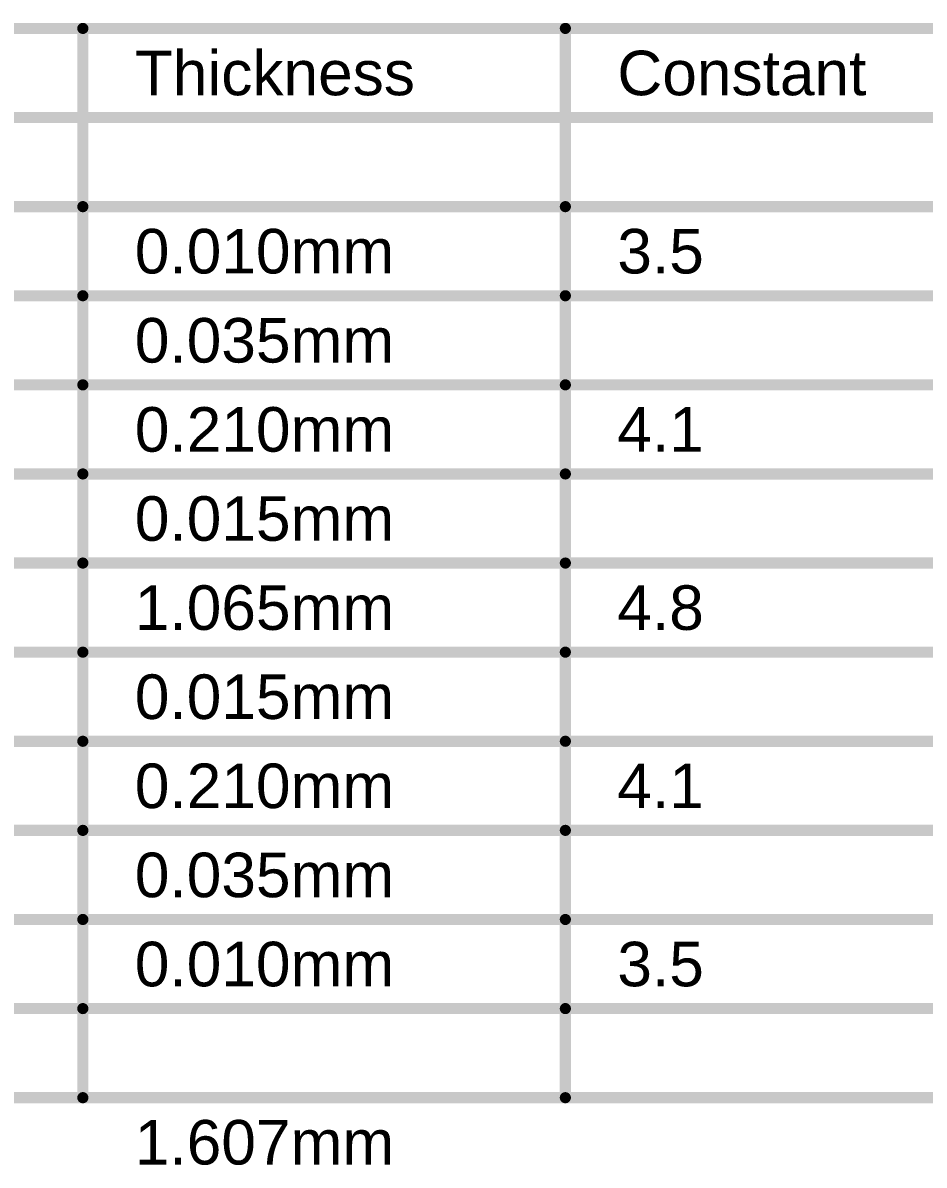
# Model space of a CAD drawing. Header units: inches. Extents: x -18 to 202, y -11 to 119.
# Drawn here: x 139.71 to 170.54, y 16.18 to 55.26 of the extents above; entities that cross this region are included whole.
import ezdxf

# ---------------------------------------------------------------- set-up
doc = ezdxf.new("R2010")
doc.units = ezdxf.units.IN
doc.layers.add('Fabrication', color=76, linetype='Continuous')
doc.styles.add('Arial', font='', dxfattribs={"height": 0.2})
doc.styles.get('Arial').set_extended_font_data('Arial')

msp = doc.modelspace()

# ---------------------------------------------------------------- linework, layer by layer
at = {"layer": 'Fabrication', "const_width": 0.381}
for points in [[(85.892, 55.067), (201.178, 55.067)], [(141.757, 18.491), (141.757, 55.067)], [(158.263, 18.491), (158.263, 55.067)], [(85.892, 52.019), (201.178, 52.019)], [(119.919, 48.971), (141.757, 48.971)], [(141.757, 48.971), (158.263, 48.971)], [(158.263, 48.971), (172.738, 48.971)], [(119.919, 45.923), (141.757, 45.923)], [(141.757, 45.923), (158.263, 45.923)], [(158.263, 45.923), (172.738, 45.923)], [(119.919, 42.875), (141.757, 42.875)], [(141.757, 42.875), (158.263, 42.875)], [(158.263, 42.875), (172.738, 42.875)], [(119.919, 39.827), (141.757, 39.827)], [(141.757, 39.827), (158.263, 39.827)], [(158.263, 39.827), (172.738, 39.827)], [(119.919, 36.779), (141.757, 36.779)], [(141.757, 36.779), (158.263, 36.779)], [(158.263, 36.779), (172.738, 36.779)], [(119.919, 33.731), (141.757, 33.731)], [(141.757, 33.731), (158.263, 33.731)], [(158.263, 33.731), (172.738, 33.731)], [(119.919, 30.683), (141.757, 30.683)], [(141.757, 30.683), (158.263, 30.683)], [(158.263, 30.683), (172.738, 30.683)], [(119.919, 27.635), (141.757, 27.635)], [(141.757, 27.635), (158.263, 27.635)], [(158.263, 27.635), (172.738, 27.635)], [(119.919, 24.587), (141.757, 24.587)], [(141.757, 24.587), (158.263, 24.587)], [(158.263, 24.587), (172.738, 24.587)], [(119.919, 21.539), (141.757, 21.539)], [(141.757, 21.539), (158.263, 21.539)], [(158.263, 21.539), (172.738, 21.539)], [(119.919, 18.491), (141.757, 18.491)], [(141.757, 18.491), (158.263, 18.491)], [(158.263, 18.491), (172.738, 18.491)]]:
    msp.add_lwpolyline(points, dxfattribs=at)
at = {"layer": 'Fabrication', "const_width": 0.191}
for points in [[(141.662, 55.067, 1), (141.853, 55.067, 1)], [(158.168, 55.067, 1), (158.358, 55.067, 1)], [(141.662, 48.971, 1), (141.853, 48.971, 1)], [(141.662, 48.971, 1), (141.853, 48.971, 1)], [(158.168, 48.971, 1), (158.358, 48.971, 1)], [(158.168, 48.971, 1), (158.358, 48.971, 1)], [(141.662, 45.923, 1), (141.853, 45.923, 1)], [(141.662, 45.923, 1), (141.853, 45.923, 1)], [(158.168, 45.923, 1), (158.358, 45.923, 1)], [(158.168, 45.923, 1), (158.358, 45.923, 1)], [(141.662, 42.875, 1), (141.853, 42.875, 1)], [(141.662, 42.875, 1), (141.853, 42.875, 1)], [(158.168, 42.875, 1), (158.358, 42.875, 1)], [(158.168, 42.875, 1), (158.358, 42.875, 1)], [(141.662, 39.827, 1), (141.853, 39.827, 1)], [(141.662, 39.827, 1), (141.853, 39.827, 1)], [(158.168, 39.827, 1), (158.358, 39.827, 1)], [(158.168, 39.827, 1), (158.358, 39.827, 1)], [(141.662, 36.779, 1), (141.853, 36.779, 1)], [(141.662, 36.779, 1), (141.853, 36.779, 1)], [(158.168, 36.779, 1), (158.358, 36.779, 1)], [(158.168, 36.779, 1), (158.358, 36.779, 1)], [(141.662, 33.731, 1), (141.853, 33.731, 1)], [(141.662, 33.731, 1), (141.853, 33.731, 1)], [(158.168, 33.731, 1), (158.358, 33.731, 1)], [(158.168, 33.731, 1), (158.358, 33.731, 1)], [(141.662, 30.683, 1), (141.853, 30.683, 1)], [(141.662, 30.683, 1), (141.853, 30.683, 1)], [(158.168, 30.683, 1), (158.358, 30.683, 1)], [(158.168, 30.683, 1), (158.358, 30.683, 1)], [(141.662, 27.635, 1), (141.853, 27.635, 1)], [(141.662, 27.635, 1), (141.853, 27.635, 1)], [(158.168, 27.635, 1), (158.358, 27.635, 1)], [(158.168, 27.635, 1), (158.358, 27.635, 1)], [(141.662, 24.587, 1), (141.853, 24.587, 1)], [(141.662, 24.587, 1), (141.853, 24.587, 1)], [(158.168, 24.587, 1), (158.358, 24.587, 1)], [(158.168, 24.587, 1), (158.358, 24.587, 1)], [(141.662, 21.539, 1), (141.853, 21.539, 1)], [(141.662, 21.539, 1), (141.853, 21.539, 1)], [(158.168, 21.539, 1), (158.358, 21.539, 1)], [(158.168, 21.539, 1), (158.358, 21.539, 1)], [(141.662, 18.491, 1), (141.853, 18.491, 1)], [(141.662, 18.491, 1), (141.853, 18.491, 1)], [(141.662, 18.491, 1), (141.853, 18.491, 1)], [(158.168, 18.491, 1), (158.358, 18.491, 1)], [(158.168, 18.491, 1), (158.358, 18.491, 1)], [(158.168, 18.491, 1), (158.358, 18.491, 1)]]:
    msp.add_lwpolyline(points, format="xyb", close=True, dxfattribs=at)

# ---------------------------------------------------------------- texts
at = {"layer": 'Fabrication', "style": 'Arial'}
for s, p in [('Thickness', (143.535, 52.781)), ('Constant', (160.041, 52.781)), ('0.010mm', (143.535, 46.685)), ('3.5', (160.041, 46.685)), ('0.035mm', (143.535, 43.637)), ('0.210mm', (143.535, 40.589)), ('4.1', (160.041, 40.589)), ('0.015mm', (143.535, 37.541)), ('1.065mm', (143.535, 34.493)), ('4.8', (160.041, 34.493)), ('0.015mm', (143.535, 31.445)), ('0.210mm', (143.535, 28.397)), ('4.1', (160.041, 28.397)), ('0.035mm', (143.535, 25.349)), ('0.010mm', (143.535, 22.301)), ('3.5', (160.041, 22.301)), ('1.607mm', (143.535, 16.205))]:
    msp.add_text(s, height=1.524, dxfattribs=at).set_placement(p)

doc.saveas('drawing.dxf')
